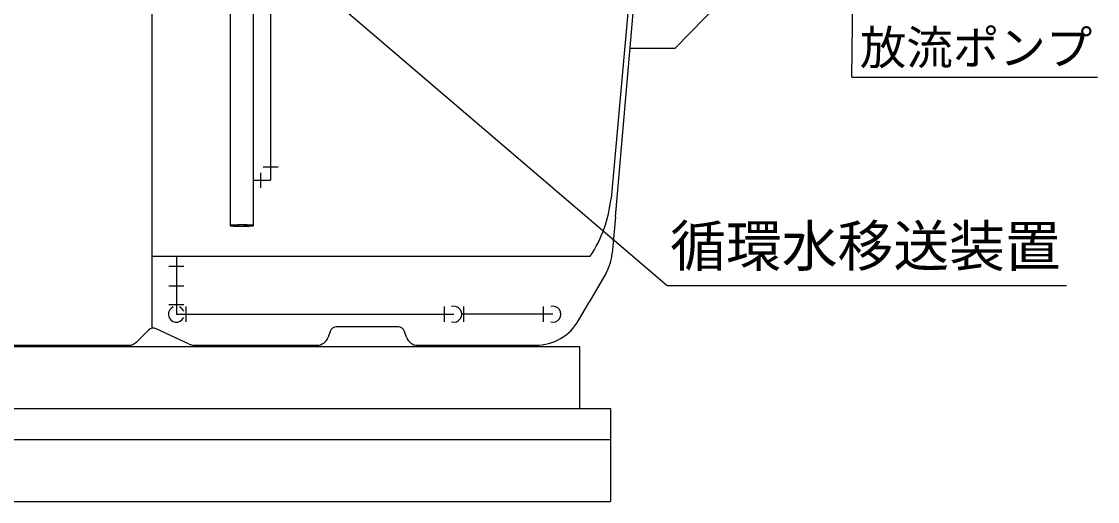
# Model space of a CAD drawing. Units: millimetres, scale not verified. Extents: x -9124 to 8194, y -6791 to 5298.
# Drawn here: x -4469 to -2733, y -3993 to -3219 of the extents above; entities that cross this region are included whole.
import ezdxf
from ezdxf.enums import TextEntityAlignment as Align

# ---------------------------------------------------------------- set-up
doc = ezdxf.new("R2010")
doc.units = ezdxf.units.MM
doc.header["$LTSCALE"] = 30
for name, color, linetype, lineweight in [('0-2_SEISAKU', 3, 'Continuous', 25), ('0-3_A-PIPE', 2, 'Continuous', 25), ('0-4_W-PIPE', 2, 'Continuous', 25)]:
    doc.layers.add(name, color=color, linetype=linetype, lineweight=lineweight)
doc.styles.add('MS Gothic', font='')
doc.styles.get('MS Gothic').set_extended_font_data('MS Gothic')

msp = doc.modelspace()

# ---------------------------------------------------------------- linework, layer by layer
at = {"layer": '0-2_SEISAKU'}
for p, q in [((-4258.57, -2300.36), (-4258.57, -3713.95)), ((-4067.07, -2313.36), (-4067.07, -3475.27)), ((-4094.57, -3548.26), (-4094.57, -2352.8)), ((-3477.01, -3046.42), (-3517.89, -3504.65)), ((-3511, -3534.34), (-3468.57, -3049.36)), ((-4079.33, -3453.48), (-4054.8, -3453.48)), ((-4082.86, -3487.54), (-4082.86, -3463)), ((-4094.57, -3475.27), (-4067.07, -3475.27)), ((-3511, -3534.34), (-3516.1, -3592.61)), ((-4258.57, -3597.53), (-3551.35, -3597.53)), ((-4206.8, -3614.57), (-4231.33, -3614.57)), ((-3526.51, -3625.64), (-3553.13, -3671.76)), ((-4206.8, -3646.16), (-4231.33, -3646.16)), ((-4231.33, -3675.57), (-4206.8, -3675.57)), ((-4203.27, -3703.63), (-4203.27, -3679.1)), ((-3787.36, -3679.1), (-3787.36, -3703.63)), ((-3755.78, -3679.1), (-3755.78, -3703.63)), ((-3627.36, -3679.1), (-3627.36, -3703.63)), ((-3570.23, -3701.36), (-3553.13, -3671.76)), ((-3611.57, -3691.36), (-3758.77, -3691.36)), ((-3861.49, -3711.48), (-3960.65, -3711.48)), ((-4264.02, -3716.91), (-4283.01, -3735.82)), ((-4198.39, -3739.58), (-4251.6, -3714.73)), ((-3971.08, -3718.99), (-3974.23, -3728.39)), ((-3847.91, -3728.39), (-3851.06, -3718.99)), ((-4579.89, -3741.36), (-4296.42, -3741.36)), ((-4190.35, -3741.36), (-3992.25, -3741.36))]:
    msp.add_line(p, q, dxfattribs=at)
at = {"layer": '0-2_SEISAKU', "color": 4}
for q in [(-3123.57, -2796.56), (-2733.3, -3308.76)]:
    msp.add_line((-3129.3, -3308.76), q, dxfattribs=at)
at = {"layer": '0-2_SEISAKU'}
for points in [[(-4132.57, -2407.67), (-4132.57, -2421.81), (-4132.57, -3548.27)], [(-3487.13, -3262.06), (-3414.36, -3262.06), (-3079.73, -2919.06)], [(-4126.7, -3547.55), (-4128.45, -3547.65), (-4129.92, -3547.76), (-4131.08, -3547.88), (-4131.92, -3548.01), (-4132.42, -3548.15), (-4132.57, -3548.28), (-4132.36, -3548.42)], [(-4132.36, -3548.42), (-4131.8, -3548.56), (-4130.9, -3548.68), (-4129.68, -3548.81), (-4128.16, -3548.92), (-4126.37, -3549.02), (-4124.34, -3549.1), (-4122.11, -3549.17), (-4119.71, -3549.22), (-4117.21, -3549.26), (-4114.64, -3549.28), (-4112.04, -3549.27), (-4109.48, -3549.25), (-4106.99, -3549.22), (-4104.62, -3549.16), (-4102.42, -3549.09), (-4100.43, -3549), (-4098.69, -3548.9), (-4097.22, -3548.78), (-4096.05, -3548.66), (-4095.21, -3548.53), (-4094.72, -3548.4), (-4094.57, -3548.26), (-4094.78, -3548.12), (-4095.34, -3547.99), (-4096.23, -3547.86), (-4097.45, -3547.74), (-4098.97, -3547.63), (-4100.77, -3547.53), (-4102.8, -3547.44), (-4105.03, -3547.37), (-4107.42, -3547.32), (-4109.93, -3547.29), (-4112.5, -3547.27), (-4115.09, -3547.27), (-4117.66, -3547.29), (-4120.15, -3547.33), (-4122.51, -3547.39), (-4124.71, -3547.46), (-4126.7, -3547.55)], [(-4128.98, -3547.89), (-4129.86, -3548.02), (-4130.39, -3548.14), (-4130.57, -3548.27), (-4130.38, -3548.41)], [(-4130.38, -3548.41), (-4129.83, -3548.53), (-4128.94, -3548.66), (-4127.72, -3548.77), (-4126.2, -3548.87), (-4124.41, -3548.97), (-4122.39, -3549.04), (-4120.18, -3549.1), (-4117.83, -3549.14), (-4115.38, -3549.17), (-4112.9, -3549.17), (-4110.44, -3549.16), (-4108.04, -3549.12), (-4105.76, -3549.07), (-4103.64, -3549), (-4101.74, -3548.92), (-4100.09, -3548.82), (-4098.72, -3548.71), (-4097.67, -3548.59), (-4096.97, -3548.47), (-4096.61, -3548.34), (-4096.62, -3548.2), (-4096.98, -3548.07), (-4097.7, -3547.95), (-4098.76, -3547.83), (-4100.14, -3547.72), (-4101.8, -3547.62), (-4103.71, -3547.54), (-4105.83, -3547.47), (-4108.12, -3547.42), (-4110.52, -3547.39), (-4112.99, -3547.37), (-4115.47, -3547.38), (-4117.91, -3547.4), (-4120.26, -3547.45), (-4122.46, -3547.51), (-4124.48, -3547.58), (-4126.26, -3547.67), (-4127.77, -3547.78), (-4128.98, -3547.89)], [(-4219.07, -3597.53), (-4219.07, -3691.36), (-3771.57, -3691.36)], [(-3829.89, -3741.36), (-3668.57, -3741.36), (-3639.51, -3741.36)]]:
    msp.add_lwpolyline(points, dxfattribs=at)
at = {"layer": '0-2_SEISAKU', "color": 4}
msp.add_lwpolyline([(-2783.46, -3645.74), (-3427.17, -3645.74), (-4111.39, -3060.39)], dxfattribs=at)
at = {"layer": '0-2_SEISAKU'}
for centre, radius, start, end in [((-3728.01, -3481.41), 211.4, 326.68442, 353.68831), ((-3595.79, -3585.64), 80, 330, 355), ((-3771.57, -3691.36), 12.8, 253.40184, 106.59816), ((-3611.57, -3691.36), 12.8, 253.40184, 106.59816), ((-4219.07, -3691.36), 12.8, 112.9932, 337.0068), ((-4219.07, -3691.36), 12.8, 22.9932, 67.0068), ((-4256.25, -3724.7), 11, 64.96901, 134.89078), ((-3960.65, -3722.48), 11, 90, 161.49942), ((-3861.49, -3722.48), 11, 18.50058, 90), ((-3639.51, -3661.36), 80, 270, 330), ((-3992.25, -3722.36), 19, 270, 341.49942), ((-3829.89, -3722.36), 19, 198.50058, 270), ((-4296.42, -3722.36), 19, 270, 314.89078), ((-4190.35, -3722.36), 19, 244.96901, 270)]:
    msp.add_arc(centre, radius, start, end, dxfattribs=at)
at = {"layer": '0-3_A-PIPE'}
for p, q in [((-3568.57, -3743.36), (-3568.57, -3843.36)), ((-5818.57, -3843.36), (-3518.57, -3843.36)), ((-3518.57, -3843.36), (-3518.57, -3993.36)), ((-5818.57, -3893.36), (-3518.57, -3893.36)), ((-5818.57, -3993.36), (-3518.57, -3993.36))]:
    msp.add_line(p, q, dxfattribs=at)
at = {"layer": '0-4_W-PIPE'}
msp.add_line((-5768.57, -3743.36), (-3568.57, -3743.36), dxfattribs=at)

# ---------------------------------------------------------------- texts
at = {"layer": '0-2_SEISAKU', "color": 4, "style": 'MS Gothic'}
for s, height, p in [('放流ポンプ', 54.99, (-3116.66, -3305.14)), ('循環水移送装置', 65.98, (-3422.6, -3633.95))]:
    msp.add_text(s, height=height, dxfattribs=at).set_placement(p, align=Align.BOTTOM_LEFT)

doc.saveas('drawing.dxf')
